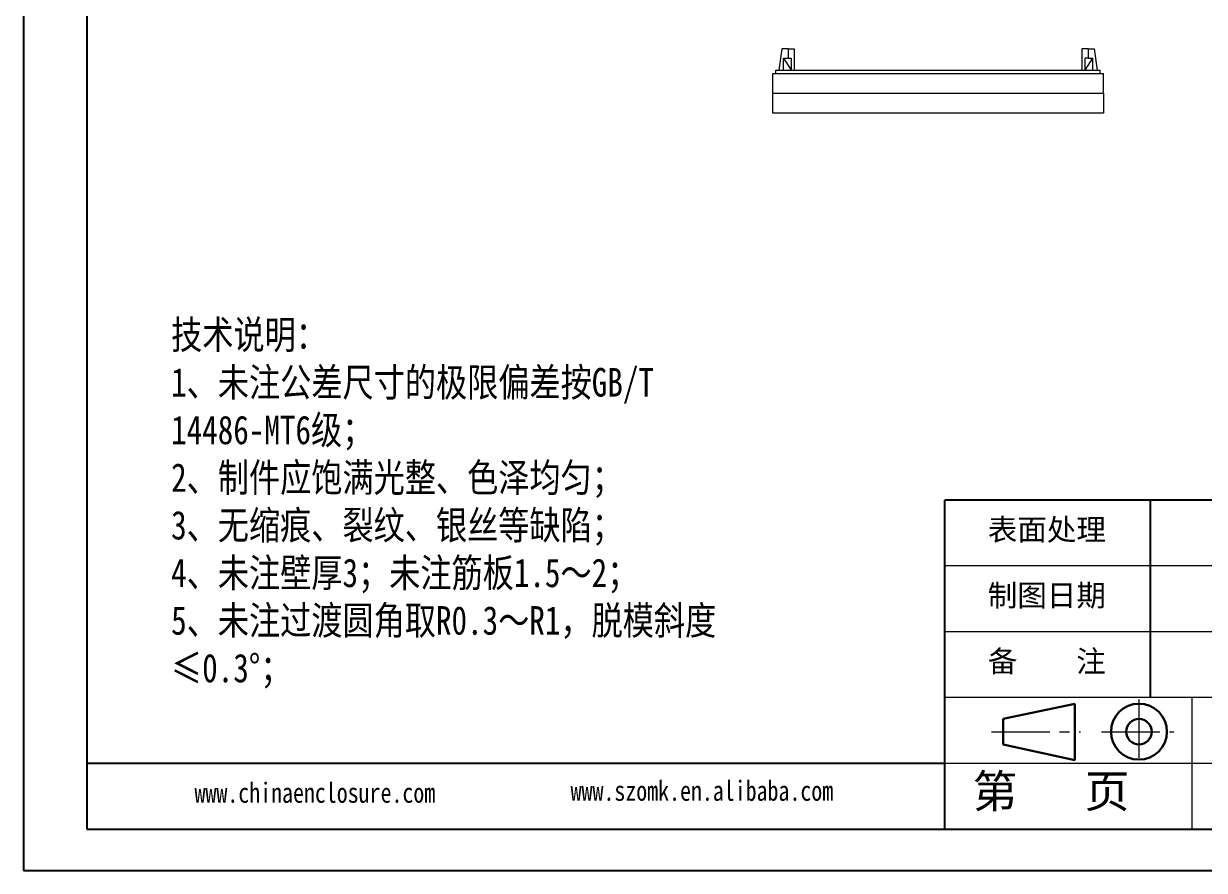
# Model space of a CAD drawing. Header units: inches. Extents: x 1153 to 3231, y 573 to 1137.
# Drawn here: x 1152.9 to 1538.7, y 573 to 849.5 of the extents above; entities that cross this region are included whole.
import ezdxf

# ---------------------------------------------------------------- set-up
doc = ezdxf.new("R2010")
doc.units = ezdxf.units.IN
doc.linetypes.add('CENTER2', pattern=[28.575, 19.05, -3.175, 3.175, -3.175])
doc.layers.add('文字', color=81, linetype='Continuous')
for name, color, linetype, lineweight in [('粗实线', 7, 'Continuous', 30), ('细实线', 3, 'Continuous', 9), ('细点划线', 2, 'CENTER2', 9)]:
    doc.layers.add(name, color=color, linetype=linetype, lineweight=lineweight)
doc.styles.get("Standard").update_dxf_attribs({"font": 'txt', "bigfont": 'gbcbig.shx'})
doc.styles.add('宋体', font='', dxfattribs={"width": 0.8, "height": 3.5})
doc.styles.get('宋体').set_extended_font_data('SimSun')

msp = doc.modelspace()

# ---------------------------------------------------------------- linework, layer by layer
for p, q in [((1152.911, 1137.308), (1152.911, 572.957)), ((1173.564, 1123.871), (1173.564, 586.394)), ((1152.911, 834.23), (1152.911, 572.957)), ((1615.142, 693.889), (1453.898, 693.889)), ((1453.898, 586.394), (1453.898, 693.889)), ((1521.083, 629.392), (1521.083, 693.889)), ((1453.898, 607.893), (1173.564, 607.893)), ((1173.564, 586.394), (1937.628, 586.394)), ((1152.911, 572.957), (1951.065, 572.957)), ((1152.911, 572.957), (1522.427, 572.957))]:
    msp.add_line(p, q)
at = {"color": 7, "linetype": 'Continuous', "lineweight": 15}
for p, q in [((1400.674, 841.24), (1399.674, 834.24)), ((1402.674, 841.24), (1400.674, 841.24)), ((1402.674, 841.24), (1402.674, 838.24)), ((1402.674, 841.24), (1404.674, 841.24)), ((1404.674, 841.24), (1404.674, 834.24)), ((1500.674, 841.24), (1498.674, 841.24)), ((1498.674, 841.24), (1498.674, 834.24)), ((1500.674, 841.24), (1500.674, 838.24)), ((1500.674, 841.24), (1502.674, 841.24)), ((1502.674, 841.24), (1503.674, 834.24)), ((1401.174, 838.24), (1403.674, 834.24)), ((1401.174, 834.24), (1401.174, 838.24)), ((1401.174, 838.24), (1402.674, 838.24)), ((1402.674, 838.24), (1403.674, 838.24)), ((1403.674, 838.24), (1403.674, 834.24)), ((1499.674, 834.24), (1502.174, 838.24)), ((1500.674, 838.24), (1499.674, 838.24)), ((1499.674, 834.24), (1499.674, 838.24)), ((1500.674, 838.24), (1502.174, 838.24)), ((1502.174, 834.24), (1502.174, 838.24)), ((1397.674, 826.74), (1397.674, 833.24)), ((1397.674, 833.24), (1505.674, 833.24)), ((1398.674, 833.24), (1398.674, 834.24)), ((1398.674, 834.24), (1504.674, 834.24)), ((1504.674, 833.24), (1504.674, 834.24)), ((1505.674, 826.74), (1505.674, 833.24)), ((1397.674, 826.74), (1505.674, 826.74)), ((1397.674, 820.24), (1397.674, 826.74)), ((1505.674, 826.74), (1505.674, 820.24)), ((1505.674, 820.24), (1397.674, 820.24))]:
    msp.add_line(p, q, dxfattribs=at)
at = {"layer": '粗实线', "color": 7}
for p, q in [((1496.389, 627.38), (1472.898, 622.401)), ((1496.389, 627.38), (1496.389, 608.97)), ((1472.898, 622.401), (1472.898, 614.094)), ((1472.898, 614.094), (1496.389, 608.97))]:
    msp.add_line(p, q, dxfattribs=at)
for radius in [9.133, 4.154]:
    msp.add_circle((1517.296, 618.248), radius, dxfattribs=at)
at = {"layer": '细实线', "color": 7}
for p, q in [((1615.142, 672.39), (1453.898, 672.39)), ((1615.142, 650.891), (1453.898, 650.891)), ((1937.628, 629.392), (1453.898, 629.392)), ((1534.52, 629.392), (1534.52, 586.394)), ((1615.142, 607.893), (1453.898, 607.893))]:
    msp.add_line(p, q, dxfattribs=at)
at = {"layer": '细点划线', "color": 7}
for p, q in [((1517.296, 628.761), (1517.296, 607.893)), ((1469.152, 618.248), (1498.188, 618.248)), ((1505.081, 618.248), (1528.686, 618.248))]:
    msp.add_line(p, q, dxfattribs=at)

# ---------------------------------------------------------------- texts
at = {"char_height": 7.07034, "width": 4018.42848, "attachment_point": 1}
for s, insert in [('{\\fSimHei|b0|i0|c134|p49;表面处理}', (1467.92, 687.788)), ('{\\fSimHei|b0|i0|c134|p49;制图日期}', (1467.92, 666.289)), ('{\\fSimHei|b0|i0|c134|p49;备    注}', (1467.92, 644.79))]:
    msp.add_mtext(s, dxfattribs=dict(at, insert=insert))
at = {"layer": '文字', "color": 0, "attachment_point": 1, "style": '宋体'}
for s, insert, char_height, width in [('{\\H1.111x;技术说明：\\P1、未注公差尺寸的极限偏差按GB/T 14486-MT6级；\\P2、制件应饱满光整、色泽均匀；\\P3、无缩痕、裂纹、银丝等缺陷；\\P4、未注壁厚3；未注筋板1.5～2；\\P5、未注过渡圆角取R0.3～R1，脱模斜度≤0.3%%D；}', (1201.1, 752.572), 8.39808, 189.16174), ('www.chinaenclosure.com', (1208.737, 601.602), 6.56916, 115.41392), ('www.szomk.en.alibaba.com', (1331.609, 602.252), 6.56916, 115.41392)]:
    msp.add_mtext(s, dxfattribs=dict(at, insert=insert, char_height=char_height, width=width))
at = {"layer": '细实线', "color": 7, "insert": (1462.944, 604.198), "char_height": 10.74954, "width": 80.62157, "attachment_point": 1}
msp.add_mtext('{\\fSimSun|b0|i0|c134|p54;第   页}', dxfattribs=at)

doc.saveas('drawing.dxf')
